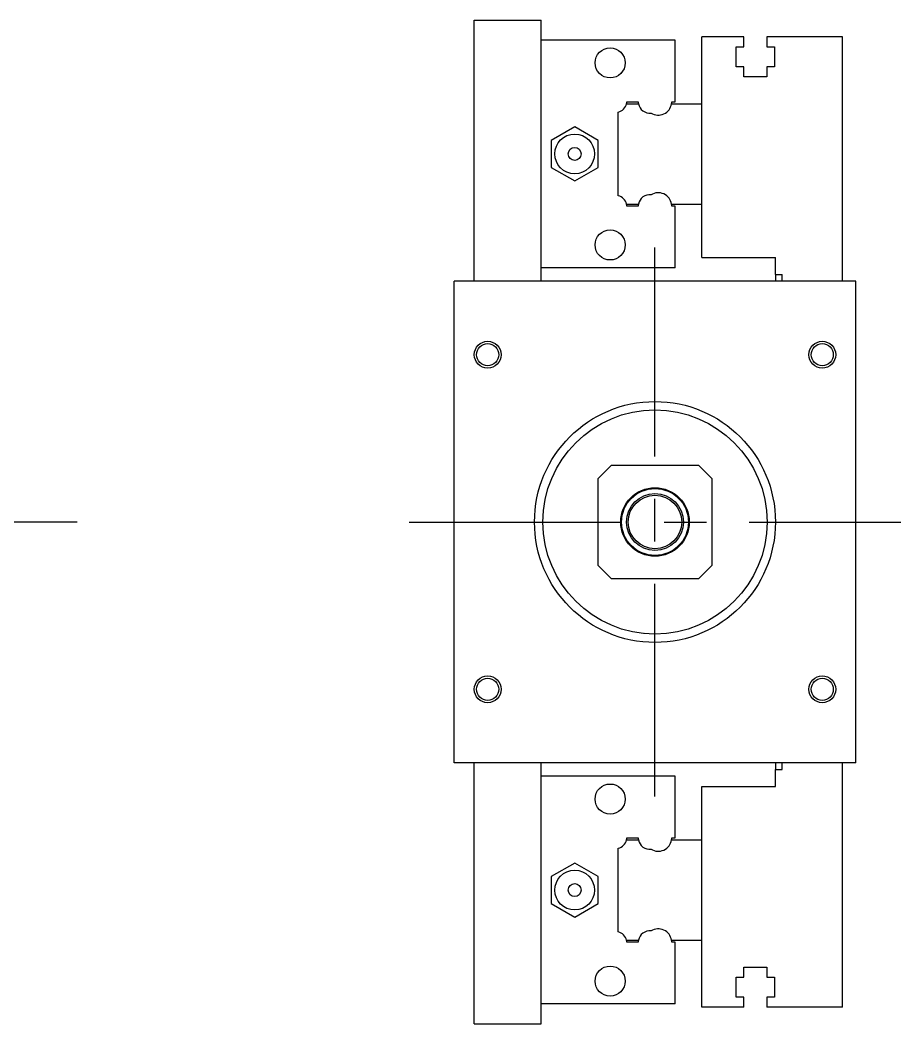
# Model space of a CAD drawing. Extents: x -12 to 759, y -274 to 77.
# Drawn here: x 626.9 to 758.5, y -75 to 75 of the extents above; entities that cross this region are included whole.
import ezdxf

# ---------------------------------------------------------------- set-up
doc = ezdxf.new("R2010")
doc.units = 0
doc.linetypes.add('CENTER', pattern=[50.8, 31.75, -6.35, 6.35, -6.35])
doc.layers.get('0').update_dxf_attribs({"linetype": 'CONTINUOUS'})
doc.layers.add('CENTER', color=1, linetype='CENTER')

msp = doc.modelspace()

# ---------------------------------------------------------------- linework, layer by layer
at = {"color": 7, "linetype": 'CONTINUOUS'}
for p, q in [((694.76, 75), (704.76, 75)), ((694.76, 36), (694.76, 75)), ((704.76, 36), (704.76, 75)), ((724.76, 72), (704.76, 72)), ((724.76, 62.8), (724.76, 72)), ((735.06, 72.5), (728.76, 72.5)), ((728.76, 62.5), (728.76, 72.5)), ((735.06, 71), (735.06, 72.5)), ((738.46, 72.5), (738.46, 71)), ((749.76, 72.5), (738.46, 72.5)), ((749.76, 36), (749.76, 72.5)), ((733.91, 71), (735.06, 71)), ((733.91, 68), (733.91, 71)), ((738.46, 71), (739.61, 71)), ((739.61, 71), (739.61, 68)), ((735.06, 68), (733.91, 68)), ((735.06, 66.5), (735.06, 68)), ((738.46, 68), (738.46, 66.5)), ((739.61, 68), (738.46, 68)), ((738.46, 66.5), (735.06, 66.5)), ((717.51, 62.5), (719.29, 62.5)), ((717.56, 62.8), (719.26, 62.8)), ((724.24, 62.5), (728.76, 62.5)), ((724.26, 62.8), (724.76, 62.8)), ((728.76, 47.5), (728.76, 62.5)), ((728.76, 47.5), (728.76, 62.5)), ((716.26, 48.75), (716.26, 61.25)), ((709.76, 59.04), (706.26, 57.02)), ((713.26, 57.02), (709.76, 59.04)), ((706.26, 57.02), (706.26, 52.98)), ((713.26, 52.98), (713.26, 57.02)), ((706.26, 52.98), (709.76, 50.96)), ((709.76, 50.96), (713.26, 52.98)), ((717.51, 47.5), (719.29, 47.5)), ((719.26, 47.2), (717.56, 47.2)), ((724.24, 47.5), (728.76, 47.5)), ((724.76, 47.2), (724.26, 47.2)), ((724.76, 38), (724.76, 47.2)), ((728.76, 39.5), (728.76, 47.5)), ((728.76, 39.5), (739.76, 39.5)), ((739.76, 37), (739.76, 39.5)), ((724.76, 38), (704.76, 38)), ((691.76, -36), (691.76, 36)), ((751.76, 36), (691.76, 36)), ((739.76, 37), (740.76, 37)), ((739.76, 37), (739.76, 36)), ((740.76, 36), (740.76, 37)), ((751.76, -36), (751.76, 36)), ((715.26, 8.5), (713.26, 6.5)), ((715.26, 8.5), (728.26, 8.5)), ((730.26, 6.5), (728.26, 8.5)), ((713.26, -6.5), (713.26, 6.5)), ((730.26, 6.5), (730.26, -6.5)), ((713.26, -6.5), (715.26, -8.5)), ((728.26, -8.5), (730.26, -6.5)), ((728.26, -8.5), (715.26, -8.5)), ((720.26, -16.5), (720.26, -16.5)), ((751.76, -36), (691.76, -36)), ((694.76, -75), (694.76, -36)), ((704.76, -75), (704.76, -36)), ((739.76, -36), (739.76, -37)), ((740.76, -37), (740.76, -36)), ((749.76, -72.5), (749.76, -36)), ((739.76, -39.5), (739.76, -37)), ((739.76, -37), (740.76, -37)), ((724.76, -38), (704.76, -38)), ((724.76, -47.2), (724.76, -38)), ((728.76, -39.5), (739.76, -39.5)), ((728.76, -47.5), (728.76, -39.5)), ((717.51, -47.5), (719.29, -47.5)), ((717.56, -47.2), (719.26, -47.2)), ((724.24, -47.5), (728.76, -47.5)), ((724.26, -47.2), (724.76, -47.2)), ((728.76, -62.5), (728.76, -47.5)), ((728.76, -62.5), (728.76, -47.5)), ((716.26, -61.25), (716.26, -48.75)), ((709.76, -50.96), (706.26, -52.98)), ((713.26, -52.98), (709.76, -50.96)), ((706.26, -52.98), (706.26, -57.02)), ((713.26, -57.02), (713.26, -52.98)), ((706.26, -57.02), (709.76, -59.04)), ((709.76, -59.04), (713.26, -57.02)), ((717.51, -62.5), (719.29, -62.5)), ((719.26, -62.8), (717.56, -62.8)), ((724.24, -62.5), (728.76, -62.5)), ((724.76, -62.8), (724.26, -62.8)), ((724.76, -72), (724.76, -62.8)), ((728.76, -72.5), (728.76, -62.5)), ((735.06, -66.5), (738.46, -66.5)), ((735.06, -68), (735.06, -66.5)), ((738.46, -66.5), (738.46, -68)), ((733.91, -68), (735.06, -68)), ((733.91, -71), (733.91, -68)), ((738.46, -68), (739.61, -68)), ((739.61, -68), (739.61, -71)), ((724.76, -72), (704.76, -72)), ((735.06, -71), (733.91, -71)), ((735.06, -72.5), (735.06, -71)), ((738.46, -71), (738.46, -72.5)), ((739.61, -71), (738.46, -71)), ((735.06, -72.5), (728.76, -72.5)), ((749.76, -72.5), (738.46, -72.5)), ((694.76, -75), (704.76, -75))]:
    msp.add_line(p, q, dxfattribs=at)
for centre, radius in [((715.06, 68.6), 2.25), ((709.76, 55), 2.97), ((709.76, 55), 0.97), ((715.06, 41.4), 2.25), ((696.76, 25), 1.65), ((746.76, 25), 1.65), ((721.76, 0), 18), ((721.76, 0), 16.75), ((721.76, 0), 5.12), ((721.76, 0), 5), ((721.76, 0), 4.25), ((721.76, 0), 4), ((696.76, -25), 1.65), ((746.76, -25), 1.65), ((715.06, -41.4), 2.25), ((709.76, -55), 2.97), ((709.76, -55), 0.97), ((715.06, -68.6), 2.25)]:
    msp.add_circle(centre, radius, dxfattribs=at)
at = {"color": 3, "linetype": 'CONTINUOUS'}
for centre in [(696.76, 25), (746.76, 25), (696.76, -25), (746.76, -25)]:
    msp.add_circle(centre, 2, dxfattribs=at)
at = {"color": 7, "linetype": 'CONTINUOUS'}
for centre, radius, start, end in [((715.86, 62.9), 1.7, 283.609, 346.391), ((715.86, 62.9), 1.7, 346.391, 356.6277), ((720.96, 62.8), 1.7, 180, 190.1642), ((720.96, 62.8), 1.7, 190.1642, 277.5402), ((722.26, 62.8), 2, 237.421, 351.3731), ((722.26, 62.8), 2, 351.3731, 0), ((715.86, 47.1), 1.7, 13.609, 76.391), ((720.96, 47.2), 1.7, 82.4598, 169.8358), ((722.26, 47.2), 2, 8.6269, 122.579), ((715.86, 47.1), 1.7, 3.3723, 13.609), ((720.96, 47.2), 1.7, 169.8358, 180), ((722.26, 47.2), 2, 0, 8.6269), ((715.86, -47.1), 1.7, 283.609, 346.391), ((715.86, -47.1), 1.7, 346.391, 356.6277), ((720.96, -47.2), 1.7, 180, 190.1642), ((720.96, -47.2), 1.7, 190.1642, 277.5402), ((722.26, -47.2), 2, 237.421, 351.3731), ((722.26, -47.2), 2, 351.3731, 0), ((715.86, -62.9), 1.7, 13.609, 76.391), ((720.96, -62.8), 1.7, 82.4598, 169.8358), ((722.26, -62.8), 2, 8.6269, 122.579), ((715.86, -62.9), 1.7, 3.3723, 13.609), ((720.96, -62.8), 1.7, 169.8358, 180), ((722.26, -62.8), 2, 0, 8.6269)]:
    msp.add_arc(centre, radius, start, end, dxfattribs=at)
at = {"layer": 'CENTER', "color": 1, "linetype": 'CENTER'}
for p, q in [((721.76, -41), (721.76, 41)), ((635.44, 0), (-11.8, 0)), ((685.01, 0), (758.51, 0))]:
    msp.add_line(p, q, dxfattribs=at)

doc.saveas('drawing.dxf')
